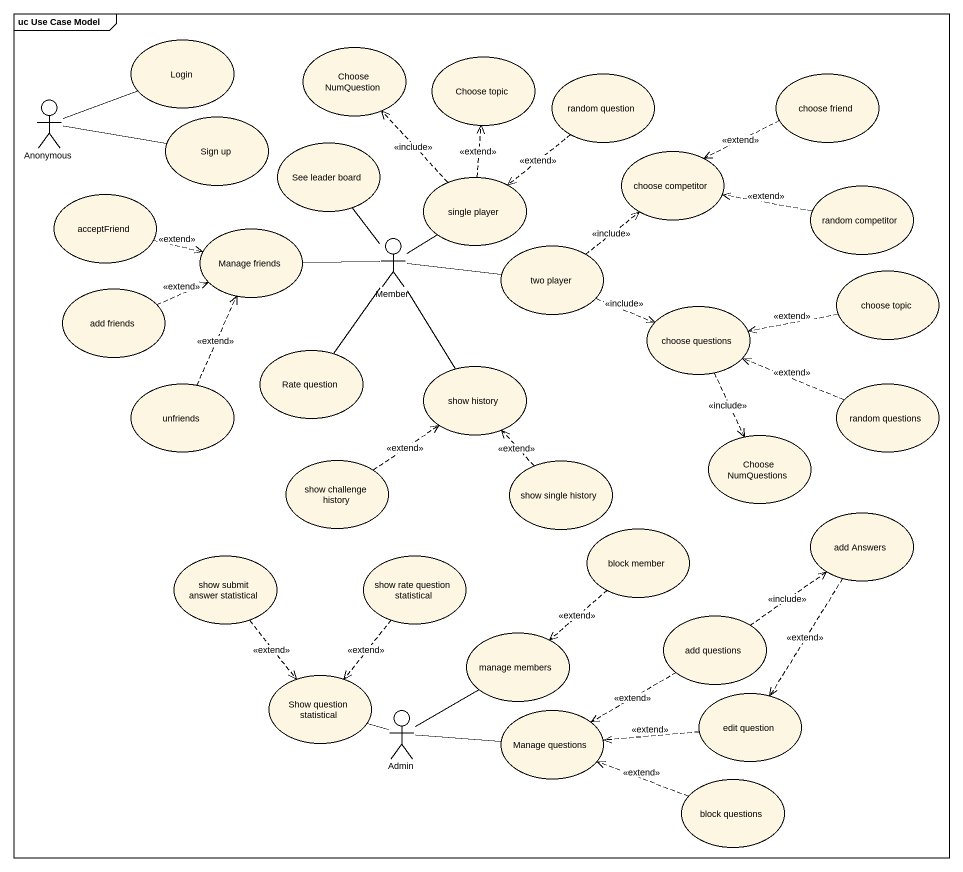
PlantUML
@startuml
mainframe uc Use Case Model
usecase Login
usecase "Choose NumQuestion" as Choose_NumQuestion
usecase "Choose topic" as Choose_topic
usecase "random question" as random_question
usecase "choose friend" as choose_friend
actor Anonymous
usecase "Sign up" as Sign_up
usecase "See leader board" as See_leader_board
usecase "choose competitor" as choose_competitor
usecase acceptFriend
usecase "single player" as single_player
usecase "random competitor" as random_competitor
usecase "Manage friends" as Manage_friends
actor Member
usecase "two player" as two_player
usecase "choose topic" as choose_topic
usecase "add friends" as add_friends
usecase "choose questions" as choose_questions
usecase "Rate question" as Rate_question
usecase unfriends
usecase "show history" as show_history
usecase "random questions" as random_questions
usecase "Choose NumQuestions" as Choose_NumQuestions
usecase "show challenge history" as show_challenge_history
usecase "show single history" as show_single_history
usecase "add Answers" as add_Answers
usecase "block member" as block_member
usecase "show submit answer statistical" as show_submit_answer
usecase "show rate question statistical" as show_rate_question
usecase "add questions" as add_questions
usecase "manage members" as manage_members
usecase "Show question statistical" as Show_question_statistical
usecase "edit question" as edit_question
actor Admin
usecase "Manage questions" as Manage_questions
usecase "block questions" as block_questions
random_question ..> single_player : <<extend>>
choose_friend .left.> choose_competitor : <<extend>>
Anonymous -right- Login
Anonymous -right- Sign_up
acceptFriend .right.> Manage_friends : <<extend>>
single_player .up.> Choose_NumQuestion : <<include>>
single_player .up.> Choose_topic : <<extend>>
random_competitor .left.> choose_competitor : <<extend>>
Member -up- See_leader_board
Member -up- single_player
Member -left- Manage_friends
Member -right- two_player
Member -- Rate_question
Member -- show_history
two_player .up.> choose_competitor : <<include>>
two_player .right.> choose_questions : <<include>>
choose_topic .left.> choose_questions : <<extend>>
add_friends .right.> Manage_friends : <<extend>>
choose_questions ..> Choose_NumQuestions : <<include>>
unfriends .up.> Manage_friends : <<extend>>
random_questions .left.> choose_questions : <<extend>>
show_challenge_history .up.> show_history : <<extend>>
show_single_history .up.> show_history : <<extend>>
add_Answers ..> edit_question : <<extend>>
block_member ..> manage_members : <<extend>>
show_submit_answer ..> Show_question_statistical : <<extend>>
show_rate_question ..> Show_question_statistical : <<extend>>
add_questions .up.> add_Answers : <<include>>
add_questions .left.> Manage_questions : <<extend>>
edit_question .left.> Manage_questions : <<extend>>
Admin -up- manage_members
Admin -left- Show_question_statistical
Admin -right- Manage_questions
block_questions .left.> Manage_questions : <<extend>>
@enduml
